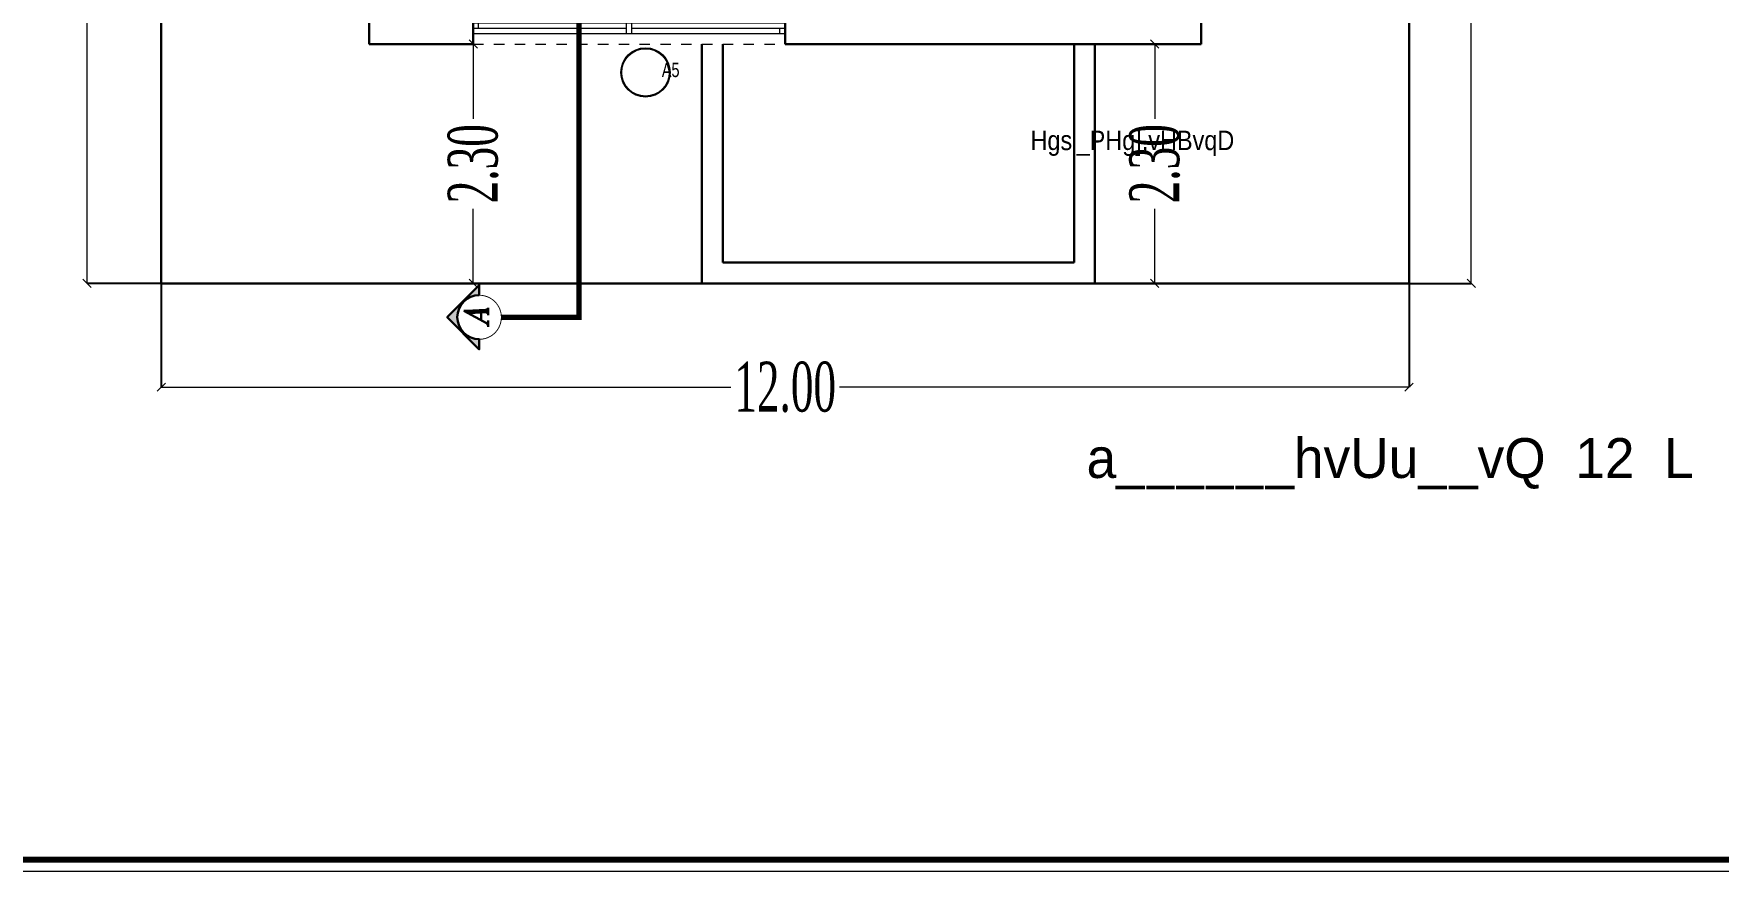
# Model space of a CAD drawing. Header units: inches. Extents: x -351 to 2582, y -266 to 144.
# Drawn here: x 62.86 to 79.06, y -77.99 to -69.94 of the extents above; entities that cross this region are included whole.
import ezdxf
from ezdxf.enums import TextEntityAlignment as Align

# ---------------------------------------------------------------- set-up
doc = ezdxf.new("R2010")
doc.units = ezdxf.units.IN
doc.header["$MEASUREMENT"] = 0
doc.linetypes.add('DD', pattern=[0.2, 0.1, -0.1])
doc.linetypes.add('PHANTOM2', pattern=[1.25, 0.625, -0.125, 0.125, -0.125, 0.125, -0.125])
for name, color, linetype, lineweight in [('Arabic Text', 3, 'Continuous', 9), ('Boundry Wall', 14, 'Continuous', 30), ('dimin', 170, 'Continuous', 0), ('Dimn Out', 6, 'Continuous', 9), ('DW Number', 5, 'Continuous', 13), ('Frame', 43, 'Continuous', 9), ('S-BEAM-PRIM', 4, 'Continuous', 20), ('text', 6, 'Continuous', 13), ('WALLS', 7, 'Continuous', 30), ('win', 5, 'Continuous', 15)]:
    doc.layers.add(name, color=color, linetype=linetype, lineweight=lineweight)
doc.layers.add('LOGO', color=7, linetype='Continuous')
doc.layers.add('Section Line', color=4, linetype='Continuous')
doc.styles.add('MP', font='xarb.shx', dxfattribs={"height": 150})
doc.styles.add('NAMES', font='xarb.shx', dxfattribs={"width": 0.9})
doc.styles.add('SYM', font='italict_.ttf')
doc.styles.add('UTMAN', font='romantic.ttf', dxfattribs={"width": 0.6})
doc.styles.add('XARB', font='xarb.shx', dxfattribs={"width": 0.75, "height": 0.5})
doc.dimstyles.new('UTMAN 77', dxfattribs={"dimscale": 0.8, "dimtxt": 0.33, "dimasz": 0.1, "dimexe": 0, "dimexo": 0, "dimgap": 0.09, "dimtad": 0, "dimzin": 0, "dimdsep": 46, "dimtxsty": 'UTMAN', "dimblk": 'OBLIQUE', "dimcen": 0.09, "dimclrd": 252, "dimclre": 8, "dimclrt": 7, "dimadec": 0, "dimazin": 0, "dimtfac": 1, "dimtix": 1, "dimtofl": 0, "dimtmove": 1, "dimatfit": 3, "dimldrblk": 'OBLIQUE', "dimfxl": 0.18, "dimtolj": 1, "dimtzin": 0, "dimlwd": -1, "dimarcsym": 0})

# ---------------------------------------------------------------- blocks, each defined once
blk = doc.blocks.new('rrtfttyiu')
at = {"layer": 'win', "color": 7, "ltscale": 0.01}
for p, q in [((0, 3), (-0.2, 3)), ((-0.2, 0), (0, 0))]:
    blk.add_line(p, q, dxfattribs=at)
at = {"layer": 'win', "ltscale": 0.01}
for p, q in [((-0.2, 3), (-0.2, 0)), ((-0.15, 3), (-0.15, 1.525)), ((-0.1, 2.95), (-0.15, 2.95)), ((-0.1, 3), (-0.1, 0)), ((-0.1, 1.525), (-0.2, 1.525)), ((-0.1, 1.475), (-0.2, 1.475)), ((-0.15, 1.475), (-0.15, 0)), ((-0.15, 0.05), (-0.2, 0.05))]:
    blk.add_line(p, q, dxfattribs=at)
at = {"layer": 'win', "linetype": 'DD', "ltscale": 0.1}
blk.add_line((0, 0), (0, 3), dxfattribs=at)
blk = doc.blocks.new('_Oblique')
at = {"layer": 'dimin', "color": 0, "lineweight": -2}
blk.add_line((-0.5, -0.5), (0.5, 0.5), dxfattribs=at)
blk = doc.blocks.new('*D19')
at = {"layer": 'Defpoints', "color": 0, "transparency": 16777216}
for p in [(63.375, -48.337), (64.087, -48.337), (64.087, -72.337)]:
    blk.add_point(p, dxfattribs=at)
at = {"layer": 'Dimn Out', "color": 8, "lineweight": -2, "transparency": 16777216}
for p, q in [((64.087, -48.337), (63.375, -48.337)), ((64.087, -72.337), (63.375, -72.337))]:
    blk.add_line(p, q, dxfattribs=at)
at = {"layer": 'Dimn Out', "color": 252, "transparency": 16777216}
for p, q in [((63.375, -48.337), (63.375, -59.797)), ((63.375, -72.337), (63.375, -60.877))]:
    blk.add_line(p, q, dxfattribs=at)
at = {"layer": 'Dimn Out', "color": 252, "transparency": 16777216, "xscale": 0.08000000000000002, "yscale": 0.08000000000000002, "zscale": 0.08000000000000002}
for p, rotation in [((63.375, -48.337), 90), ((63.375, -72.337), 270)]:
    blk.add_blockref('_Oblique', p, dxfattribs=dict(at, rotation=rotation))
at = {"layer": 'Dimn Out', "color": 7, "transparency": 16777216, "insert": (63.375, -60.337), "char_height": 0.48, "attachment_point": 5, "rotation": 90, "style": 'UTMAN'}
blk.add_mtext('\\A1;24.00', dxfattribs=at)
blk = doc.blocks.new('*D21')
at = {"layer": 'Defpoints', "color": 0, "transparency": 16777216}
for p in [(76.087, -48.337), (76.087, -72.337), (76.684, -72.337)]:
    blk.add_point(p, dxfattribs=at)
at = {"layer": 'Dimn Out', "color": 8, "lineweight": -2, "transparency": 16777216}
for p, q in [((76.087, -48.337), (76.684, -48.337)), ((76.087, -72.337), (76.684, -72.337))]:
    blk.add_line(p, q, dxfattribs=at)
at = {"layer": 'Dimn Out', "color": 252, "transparency": 16777216}
for p, q in [((76.684, -48.337), (76.684, -59.797)), ((76.684, -72.337), (76.684, -60.877))]:
    blk.add_line(p, q, dxfattribs=at)
at = {"layer": 'Dimn Out', "color": 252, "transparency": 16777216, "xscale": 0.08000000000000002, "yscale": 0.08000000000000002, "zscale": 0.08000000000000002}
for p, rotation in [((76.684, -48.337), 90), ((76.684, -72.337), 270)]:
    blk.add_blockref('_Oblique', p, dxfattribs=dict(at, rotation=rotation))
at = {"layer": 'Dimn Out', "color": 7, "transparency": 16777216, "insert": (76.684, -60.337), "char_height": 0.48, "attachment_point": 5, "rotation": 90, "style": 'UTMAN'}
blk.add_mtext('\\A1;24.00', dxfattribs=at)
blk = doc.blocks.new('*D114')
at = {"layer": 'Defpoints', "color": 0, "transparency": 16777216}
for p in [(64.087, -72.337), (76.087, -72.337), (64.087, -73.335)]:
    blk.add_point(p, dxfattribs=at)
at = {"layer": 'Dimn Out', "color": 8, "lineweight": -2, "transparency": 16777216}
for p, q in [((64.087, -72.337), (64.087, -73.335)), ((76.087, -72.337), (76.087, -73.335))]:
    blk.add_line(p, q, dxfattribs=at)
at = {"layer": 'Dimn Out', "color": 252, "transparency": 16777216}
for p, q in [((64.087, -73.335), (69.565, -73.335)), ((76.087, -73.335), (70.61, -73.335))]:
    blk.add_line(p, q, dxfattribs=at)
at = {"layer": 'Dimn Out', "color": 252, "transparency": 16777216, "xscale": 0.08000000000000002, "yscale": 0.08000000000000002, "zscale": 0.08000000000000002, "rotation": 180}
blk.add_blockref('_Oblique', (64.087, -73.335), dxfattribs=at)
at = {"layer": 'Dimn Out', "color": 252, "transparency": 16777216, "xscale": 0.08000000000000002, "yscale": 0.08000000000000002, "zscale": 0.08000000000000002}
blk.add_blockref('_Oblique', (76.087, -73.335), dxfattribs=at)
at = {"layer": 'Dimn Out', "color": 7, "transparency": 16777216, "insert": (70.087, -73.335), "char_height": 0.48, "attachment_point": 5, "style": 'UTMAN'}
blk.add_mtext('\\A1;12.00', dxfattribs=at)
blk = doc.blocks.new('*D117')
at = {"layer": 'Defpoints', "color": 0, "transparency": 16777216}
for p in [(67.087, -70.037), (67.087, -72.337), (67.087, -72.337)]:
    blk.add_point(p, dxfattribs=at)
at = {"layer": 'Dimn Out', "color": 252, "transparency": 16777216}
for p, q in [((67.087, -70.037), (67.087, -70.754)), ((67.087, -72.337), (67.087, -71.62))]:
    blk.add_line(p, q, dxfattribs=at)
at = {"layer": 'Dimn Out', "color": 252, "transparency": 16777216, "xscale": 0.08000000000000002, "yscale": 0.08000000000000002, "zscale": 0.08000000000000002}
for p, rotation in [((67.087, -70.037), 90), ((67.087, -72.337), 270)]:
    blk.add_blockref('_Oblique', p, dxfattribs=dict(at, rotation=rotation))
at = {"layer": 'Dimn Out', "color": 7, "transparency": 16777216, "insert": (67.087, -71.187), "char_height": 0.48, "attachment_point": 5, "rotation": 90, "style": 'UTMAN'}
blk.add_mtext('\\A1;2.30', dxfattribs=at)
blk = doc.blocks.new('*D118')
at = {"layer": 'Defpoints', "color": 0, "transparency": 16777216}
for p in [(73.641, -70.037), (73.641, -72.337), (73.641, -72.337)]:
    blk.add_point(p, dxfattribs=at)
at = {"layer": 'Dimn Out', "color": 252, "transparency": 16777216}
for p, q in [((73.641, -70.037), (73.641, -70.754)), ((73.641, -72.337), (73.641, -71.62))]:
    blk.add_line(p, q, dxfattribs=at)
at = {"layer": 'Dimn Out', "color": 252, "transparency": 16777216, "xscale": 0.08000000000000002, "yscale": 0.08000000000000002, "zscale": 0.08000000000000002}
for p, rotation in [((73.641, -70.037), 90), ((73.641, -72.337), 270)]:
    blk.add_blockref('_Oblique', p, dxfattribs=dict(at, rotation=rotation))
at = {"layer": 'Dimn Out', "color": 7, "transparency": 16777216, "insert": (73.641, -71.187), "char_height": 0.48, "attachment_point": 5, "rotation": 90, "style": 'UTMAN'}
blk.add_mtext('\\A1;2.30', dxfattribs=at)
blk = doc.blocks.new('febr')
at = {"linetype": 'ByBlock', "lineweight": -2}
h = blk.add_hatch(color=0, dxfattribs=at)
edge = h.paths.add_edge_path()
edge.add_line((54.346, 24.876), (54.443, 24.876))
edge.add_line((54.443, 24.876), (54.134, 25.185))
edge.add_line((54.134, 25.185), (53.825, 24.876))
edge.add_line((53.825, 24.876), (53.923, 24.876))
edge.add_arc((54.134, 24.876), 0.212, 0, 180, ccw=False)
at = {"layer": 'Section Line', "color": 0, "linetype": 'PHANTOM2', "const_width": 0.05, "flags": 128}
blk.add_lwpolyline([(78.808, 24.664), (78.808, 23.917), (54.134, 23.917), (54.134, 24.664)], dxfattribs=at)
at = {"layer": 'WALLS', "linetype": 'ByBlock', "lineweight": 30}
blk.add_lwpolyline([(54.346, 24.876), (54.443, 24.876), (54.134, 25.185), (53.825, 24.876), (53.923, 24.876, -1)], format="xyb", close=True, dxfattribs=at)
at = {"layer": 'WALLS', "linetype": 'ByBlock', "lineweight": 30, "const_width": 0.00881}
blk.add_lwpolyline([(54.134, 24.664, 1), (54.134, 25.087, 1.001999)], format="xyb", close=True, dxfattribs=at)
at = {"layer": 'text', "linetype": 'PHANTOM2', "ltscale": 3, "style": 'SYM'}
blk.add_text('A', height=0.236, dxfattribs=at).set_placement((54.164, 24.79), align=Align.CENTER)
blk = doc.blocks.new('A$C7E5B4212')
at = {"layer": 'LOGO', "const_width": 0.05}
blk.add_lwpolyline([(0.832, 0.832), (41.132, 0.832), (41.132, 29.382), (0.832, 29.382)], close=True, dxfattribs=at)
blk = doc.blocks.new('ttwttt')
at = {"layer": 'LOGO', "color": 240, "lineweight": -2}
blk.add_line((-0.13, -0.128), (52.884, -0.128), dxfattribs=at)
at = {"layer": 'LOGO', "xscale": 1.309217692210943, "yscale": 1.309217692210943, "zscale": 1.309217692210943}
blk.add_blockref('A$C7E5B4212', (-1.089, -1.089), dxfattribs=at)

msp = doc.modelspace()

# ---------------------------------------------------------------- linework, layer by layer
at = {"layer": 'Boundry Wall'}
for p, q in [((76.087, -48.337), (76.087, -72.337)), ((64.087, -72.337), (64.087, -62.637)), ((69.287, -70.037), (69.287, -72.337)), ((69.487, -70.037), (69.487, -72.137)), ((72.866, -70.037), (72.866, -72.137)), ((73.066, -70.037), (73.066, -72.337)), ((72.866, -72.137), (69.487, -72.137)), ((69.287, -72.337), (64.087, -72.337)), ((73.066, -72.337), (69.287, -72.337)), ((76.087, -72.337), (73.066, -72.337))]:
    msp.add_line(p, q, dxfattribs=at)
at = {"layer": 'DW Number'}
for radius in [0.237, 0.228]:
    msp.add_circle((68.744, -70.309), radius, dxfattribs=at)
at = {"layer": 'WALLS'}
for p, q in [((66.087, -70.037), (66.087, -54.287)), ((74.087, -70.037), (74.087, -68.587)), ((67.087, -69.837), (67.087, -70.037)), ((70.087, -69.837), (70.087, -70.037)), ((66.087, -70.037), (67.087, -70.037)), ((70.087, -70.037), (74.087, -70.037))]:
    msp.add_line(p, q, dxfattribs=at)

# ---------------------------------------------------------------- block references
at = {"layer": 'Frame', "xscale": 0.871754405622811, "yscale": 0.871754405622811, "zscale": 0.871754405622811}
msp.add_blockref('ttwttt', (55.057, -77.878), dxfattribs=at)
at = {"layer": 'S-BEAM-PRIM', "rotation": 90}
msp.add_blockref('febr', (92.022, -126.797), dxfattribs=at)
at = {"layer": 'win', "rotation": 270.000000000004}
msp.add_blockref('rrtfttyiu', (67.087, -70.037), dxfattribs=at)

# ---------------------------------------------------------------- texts
at = {"layer": 'Arabic Text', "color": 1, "style": 'NAMES', "width": 0.9}
msp.add_text("Hgs'_PHg],vHBvqD", height=0.18728, dxfattribs=at).set_placement((72.446, -71.056))
at = {"layer": 'Arabic Text', "color": 1, "style": 'XARB'}
msp.add_text('a______hvUu__vQ  12  L', height=0.38308, dxfattribs=at).set_placement((72.985, -74.208))
at = {"layer": 'DW Number', "ltscale": 50, "style": 'MP', "width": 0.75}
msp.add_text('A5', height=0.1386, dxfattribs=at).set_placement((68.901, -70.354))

# ---------------------------------------------------------------- dimensions: what is measured, and where the dimension line sits
at = {"layer": 'Dimn Out'}
for base, p1, p2, angle, picture, middle in [((63.375, -48.337), (64.087, -72.337), (64.087, -48.337), 90, '*D19', (63.375, -60.337)), ((76.684, -72.337), (76.087, -48.337), (76.087, -72.337), 90, '*D21', (76.684, -60.337)), ((67.087, -72.337), (67.087, -70.037), (67.087, -72.337), 90, '*D117', (67.087, -71.187)), ((73.641, -72.337), (73.641, -70.037), (73.641, -72.337), 90, '*D118', (73.641, -71.187)), ((64.087, -73.335), (76.087, -72.337), (64.087, -72.337), 180, '*D114', (70.087, -73.335))]:
    dim = msp.add_linear_dim(base=base, p1=p1, p2=p2, angle=angle, dimstyle='UTMAN 77', override={"dimtxt": 0.6}, dxfattribs=at)
    dim.commit()
    dim.dimension.update_dxf_attribs({"geometry": picture, "text_midpoint": middle})

doc.saveas('drawing.dxf')
